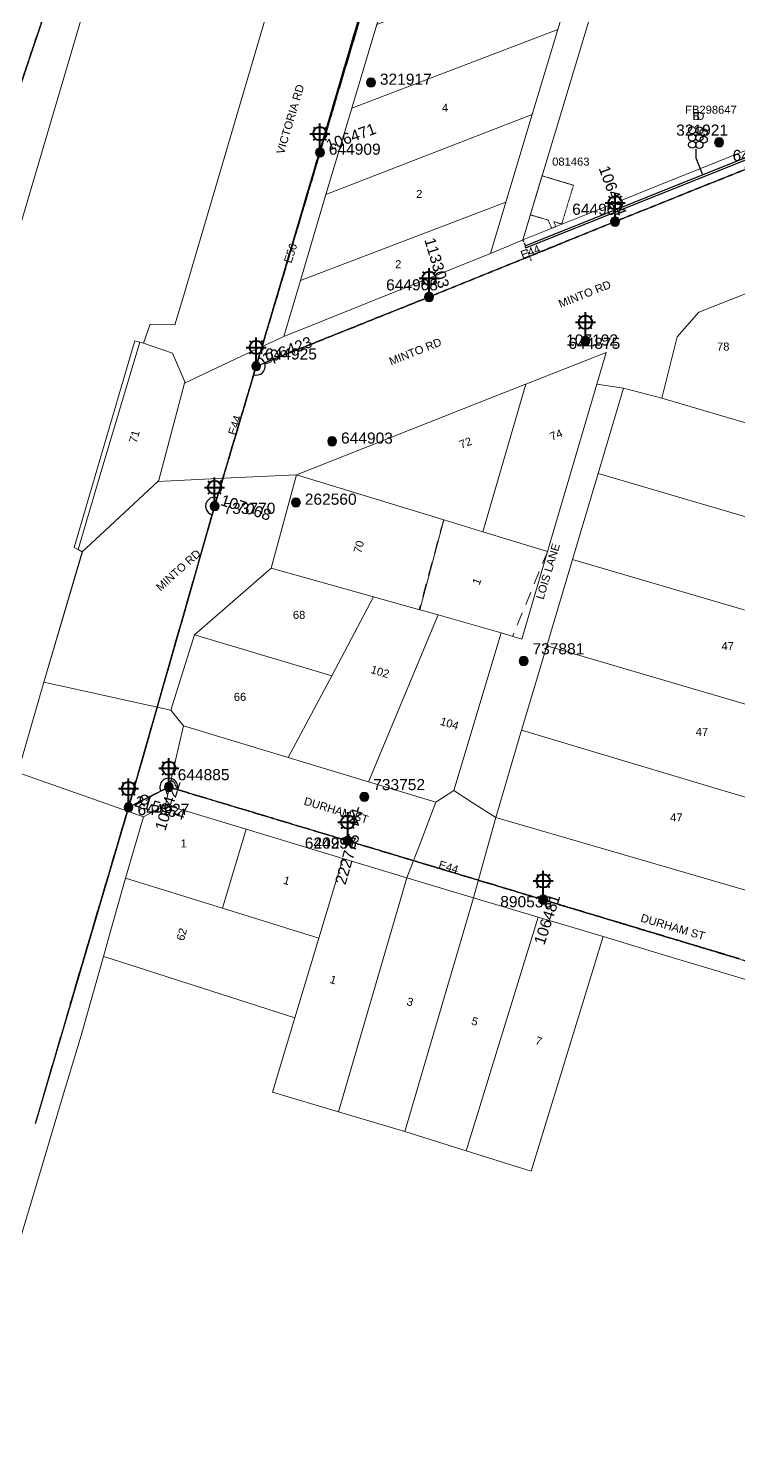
# Model space of a CAD drawing. Header units: metres. Extents: x 300457 to 302353, y 6232868 to 6234686.
# Drawn here: x 300999 to 301158.7, y 6233141.4 to 6233458.1 of the extents above; entities that cross this region are included whole.
import ezdxf
from ezdxf.enums import TextEntityAlignment as Align

# ---------------------------------------------------------------- set-up
doc = ezdxf.new("R2010")
doc.units = ezdxf.units.M
for name, pattern in [('Cable Exist OH', [1, 1, 0]), ('Dash', [5, 3, -2]), ('DASHED', [0.75, 0.5, -0.25]), ('HIDDEN', [0.375, 0.25, -0.125]), ('HIDDEN2', [0.1875, 0.125, -0.0625])]:
    doc.linetypes.add(name, pattern=pattern)
doc.layers.get('0').update_dxf_attribs({"color": 6})
for name, color, linetype, lineweight in [('Cadastre Buildings_SP_EXT', 9, 'Continuous', 5), ('Cadastre Developer_SP_EXT', 9, 'Continuous', 5), ('Cadastre Land Parcels_SP_EXT', 9, 'Continuous', 5), ('Cadastre Other Property_SP_EXT', 9, 'HIDDEN', 5), ('Cadastre Roads_SP_EXT', 9, 'Continuous', 5)]:
    doc.layers.add(name, color=color, linetype=linetype, lineweight=lineweight)
for name, color, linetype in [('Duct_SP_EXT', 7, 'Continuous'), ('Equip_SP_HV_EXT', 7, 'Continuous'), ('Equip_SP_LV_EXT', 7, 'Continuous'), ('Equip_SP_SL_EXT', 7, 'Continuous'), ('Mains_HV_EXT', 7, 'Continuous'), ('Mains_LV_EXT', 7, 'Continuous'), ('Mains_SL_EXT', 7, 'Continuous'), ('Mains_TR_EXT', 7, 'Continuous'), ('SupportsOH_SP_TR_HV_LV_SL_EXT', 7, 'Continuous')]:
    doc.layers.add(name, color=color, linetype=linetype)
doc.layers.add('UNKNOWN_FEATURES', color=1, linetype='DASHED', plot=False)
doc.styles.add('iecARIAL', font='arial.ttf', dxfattribs={"height": 2})
doc.styles.add('POLE_LABEL', font='arial.ttf')
doc.styles.get("Standard").update_dxf_attribs({"font": 'arial.ttf'})
doc.linetypes.add('Cable E OH', pattern='A,9.4,["E",Standard,S=1.7,R=0,X=0,Y=-1],0', length=9.4)

# ---------------------------------------------------------------- blocks, each defined once
blk = doc.blocks.new('DUCT_EXT')
blk.add_circle((0, 0.8), 0.8)
at = {"flags": 1}
blk.add_attdef('Z', (0, 0), '', height=0.2, dxfattribs=at)
at = {"flags": 9}
for tag, p in [('DUCT_CODE', (0, 0)), ('XSECT_TYPE', (0, -0.2)), ('STATE', (0, -0.6)), ('FB_REFERENCE', (0, -0.4)), ('NOTES', (0, -0.8))]:
    blk.add_attdef(tag, text='', height=0.2, dxfattribs=at).set_placement(p, align=Align.MIDDLE_LEFT)
blk = doc.blocks.new('LV_OH_LINKS_OPEN_EXT')
for p, q in [((-0.17, 4.97), (-0.17, 5.46)), ((0.17, 4.97), (0.17, 5.46)), ((-0.17, 3), (-0.17, 2.5)), ((0.17, 3), (0.17, 2.5))]:
    blk.add_line(p, q)
blk.add_lwpolyline([(0, 2.99, 1), (0, 4.98, 1)], format="xyb", close=True)
at = {"flags": 9}
for tag, p in [('ACTUAL_STATUS', (0, 0)), ('CONSTRUCTED_VOLTAGE', (0, -0.2)), ('OPERATING_VOLTAGE', (0, -0.6)), ('ORIENTATION', (0, -0.8)), ('OWNED_BY', (0, -1)), ('STATE', (0, -1.2)), ('SWITCH_TYPE', (0, -1.4)), ('NO_PHASES', (0, -0.4)), ('USAGE', (0, -1.6)), ('LEGEND', (0, -1.8)), ('NOTES', (0, -2))]:
    blk.add_attdef(tag, text='', height=0.2, dxfattribs=at).set_placement(p, align=Align.MIDDLE_LEFT)
at = {"flags": 1}
blk.add_attdef('Z', (0, 0), '', height=0.2, dxfattribs=at)
blk = doc.blocks.new('SL_LANTERN_EXT')
at = {"lineweight": 40}
for p, q in [((0, 1.97), (0, 6.47)), ((-2.25, 4.22), (2.25, 4.22)), ((-1.46, 5.68), (-1.06, 5.28)), ((1.46, 5.68), (1.06, 5.28)), ((-1.46, 2.76), (-1.06, 3.16)), ((0, 0), (0, 2.72)), ((1.46, 2.76), (1.06, 3.16))]:
    blk.add_line(p, q, dxfattribs=at)
blk.add_circle((0, 4.22), 1.5, dxfattribs=at)
at = {"style": 'iecARIAL', "flags": 8}
blk.add_attdef('ASSET_NUM', (1.5, 1.5), '', height=2.5, dxfattribs=at)
for tag, p, height, flags in [('OPERATING_VOLTAGE', (0.98, -1.65), 0.2, 9), ('ORIENTATION', (0.98, -1.85), 0.2, 9), ('OWNED_BY', (0.98, -2.05), 0.2, 9), ('STATE', (0.98, -2.25), 0.2, 9), ('CONSTRUCTED_VOLTAGE', (0.98, -0.65), 0.2, 9), ('CONTROL_TYPE', (0.98, -0.85), 0.2, 9), ('LANTERN_PURPOSE', (0.98, -1.05), 0.2, 9), ('LANTERN_TYPE', (0.98, -1.25), 0.2, 9), ('NO_PHASES', (0.98, -1.45), 0.2, 9), ('USAGE', (0.98, -2.45), 0.2, 9), ('CEXIST', (0.98, -2.65), 0.2, 9), ('CNEW', (0.98, -2.85), 0.2, 9), ('CNUMBER', (0.98, -3.05), 0.2, 9), ('CREMOVE', (0.98, -3.25), 0.2, 9), ('LNUMBER', (2.18, -3.25), 2.5, 8), ('CREPLACE', (0.98, -3.45), 0.2, 9), ('LKINGHEIGHT', (0.98, -3.65), 0.2, 9), ('LBRACKET', (0.98, -3.85), 0.2, 9), ('LBRACKETVOCAB', (0.98, -4.05), 0.2, 9), ('LCATEGORY', (0.98, -4.25), 0.2, 9), ('LCHARGE1', (0.98, -4.45), 0.2, 9), ('LCHARGE1PERCENT', (0.98, -4.65), 0.2, 9), ('LCHARGE2', (0.98, -4.85), 0.2, 9), ('LCHARGE2PERCENT', (0.98, -5.05), 0.2, 9), ('LCHARGE3', (0.98, -5.25), 0.2, 9), ('LCHARGE3PERCENT', (0.98, -5.45), 0.2, 9), ('LEXIST', (0.98, -5.65), 0.2, 9), ('LLAMP', (0.98, -5.85), 0.2, 9), ('LLAMPVOCAB', (0.98, -6.05), 0.2, 9), ('LMAST', (0.98, -6.25), 0.2, 9), ('LMASTVOCAB', (0.98, -6.45), 0.2, 9), ('STREETNAME', (0.98, -9.25), 0.2, 9), ('SUBURB', (0.98, -9.45), 0.2, 1), ('LNEW', (0.98, -6.65), 0.2, 9), ('LANTNUMBER', (0.98, -6.85), 0.2, 9), ('LOUTREACH', (0.98, -7.25), 0.2, 9), ('LOUTREACHVOCAB', (0.98, -7.45), 0.2, 9), ('LRATECODE', (0.98, -7.65), 0.2, 9), ('LREMOVE', (0.98, -7.85), 0.2, 9), ('LREPLACE', (0.98, -8.05), 0.2, 9), ('LTYPE', (0.98, -8.25), 0.2, 9), ('LTYPEVOCAB', (0.98, -8.45), 0.2, 9), ('LEGEND', (0.98, -8.65), 0.2, 9), ('LOCATION', (0.98, -8.85), 0.2, 9), ('NOTES', (0.98, -9.05), 0.2, 9)]:
    blk.add_attdef(tag, p, '', height=height, dxfattribs=dict(flags=flags))
blk = doc.blocks.new('POLE_EXT')
blk.add_hatch(color=256).paths.add_polyline_path([(-1, 0, 1), (1, 0, 1)])
blk.add_lwpolyline([(-1, 0, 1), (1, 0, 1)], format="xyb", close=True)
for tag, height, flags, p in [('pNumber', 2.5, 8, (-17.84, 2.07)), ('OWNED_BY', 0.2, 9, (1.35, -0.4)), ('SPECIAL_USE', 0.2, 9, (1.35, -0.8)), ('STATE', 0.2, 9, (1.35, -1)), ('cLV', 0.2, 9, (1.35, -1.4)), ('hDepth', 0.2, 9, (1.35, -1.6)), ('hDia', 0.2, 9, (1.35, -1.8)), ('cHV', 0.2, 9, (1.35, -2)), ('PARENT', 0.2, 9, (1.35, -0.6)), ('USAGE', 0.2, 9, (1.35, -1.2)), ('LBRACKET', 0.2, 9, (1.35, -2.2)), ('LExisting', 0.2, 9, (1.35, -2.4)), ('LANTNUMBER', 0.2, 9, (1.35, -2.6)), ('LOther', 0.2, 9, (1.35, -2.8)), ('LRemove', 0.2, 9, (1.35, -3)), ('LEGEND', 0.2, 9, (1.35, -3.2)), ('cLinedev', 0.2, 9, (1.35, -3.4)), ('pExisting', 0.2, 9, (1.35, -3.8)), ('pFooting', 0.2, 9, (1.35, -4.4)), ('pNew', 0.2, 9, (1.35, -4.6)), ('pRelocate', 0.2, 9, (1.35, -5)), ('pRemove', 0.2, 9, (1.35, -5.2)), ('pReplace', 0.2, 9, (1.35, -5.4)), ('pStay', 0.2, 9, (1.35, -5.6)), ('pType', 0.2, 9, (1.35, -5.8)), ('cspan', 0.2, 9, (1.35, -6)), ('STREETNAME', 0.2, 9, (1.35, -6.2)), ('SUBURB', 0.2, 9, (1.35, -6.4)), ('LOCATION', 0.2, 9, (1.35, -3.6)), ('PFNUMBER', 0.2, 9, (1.35, -4)), ('NEWPFNUMBER', 0.2, 9, (1.35, -4.2)), ('OPERATED_BY', 0.2, 9, (1.36, -7.01)), ('NOTES', 0.2, 9, (1.35, -6.6)), ('MAINTAINED_BY', 0.2, 9, (1.36, -6.81))]:
    blk.add_attdef(tag, text='', height=height, dxfattribs=dict(flags=flags)).set_placement(p, align=Align.MIDDLE_LEFT)
at = {"style": 'POLE_LABEL'}
for tag, height, flags, p in [('ASSET_NUM', 2.5, 8, (2, 2)), ('STRUCTURE_PLANT_NUMBER', 0.2, 9, (1.35, 0.03)), ('STREET_CODE', 0.2, 9, (1.35, -0.2))]:
    blk.add_attdef(tag, text='', height=height, dxfattribs=dict(at, flags=flags)).set_placement(p, align=Align.MIDDLE_LEFT)
at = {"flags": 1}
blk.add_attdef('Z', (1.35, -7.33), '', height=0.2, dxfattribs=at)
blk = doc.blocks.new('HV_DOF_CLOSED_EXT')
for p, q in [((0, 7.9), (0, 6.94)), ((0, 4.06), (0, 3.1))]:
    blk.add_line(p, q)
blk.add_lwpolyline([(-1.2, 4.06), (1.2, 4.06), (-1.2, 6.94), (1.2, 6.94)], close=True)
for tag, height, flags, p in [('ASSET_NUM', 2.5, 8, (2, 2)), ('STREET_CODE', 0.2, 9, (1.5, 0)), ('ACTUAL_STATUS', 0.2, 9, (1.5, -0.2)), ('CONSTRUCTED_VOLTAGE', 0.2, 9, (1.5, -0.4)), ('OPERATING_VOLTAGE', 0.2, 9, (1.5, -0.8)), ('ORIENTATION', 0.2, 9, (1.5, -1)), ('OWNED_BY', 0.2, 9, (1.5, -1.2)), ('OPERATED_BY', 0.2, 9, (1.5, -1.4)), ('STATE', 0.2, 9, (1.5, -1.8)), ('SWITCH_TYPE', 0.2, 9, (1.5, -2)), ('STREETNAME', 0.2, 9, (1.5, -2.8)), ('SUBURB', 0.2, 9, (1.5, -3)), ('NO_PHASES', 0.2, 9, (1.5, -0.6)), ('MAINTAINED_BY', 0.2, 9, (1.5, -1.6)), ('USAGE', 0.2, 9, (1.5, -2.2)), ('LEGEND', 0.2, 9, (1.5, -2.4)), ('LOCATION', 0.2, 9, (1.5, -2.6)), ('NOTES', 0.2, 9, (1.5, -3.2)), ('Z', 0.2, 1, (1.5, -3.6)), ('LABEL_ALIGNMENT', 0.2, 9, (1.5, -3.4))]:
    blk.add_attdef(tag, text='', height=height, dxfattribs=dict(flags=flags)).set_placement(p, align=Align.MIDDLE_LEFT)
blk = doc.blocks.new('End Shackle_EXT')
blk.add_wipeout([(0, 0.25), (1.81, 0.25), (1.82, -0.25), (0, -0.25)])
blk.add_line((1.81, -1), (1.81, 1))
at = {"flags": 1}
blk.add_attdef('Z', (0, 0), '', height=0.2, dxfattribs=at)
at = {"flags": 9}
for tag, p in [('CONNECTOR_TYPE', (0, 0)), ('CONSTRUCTED_VOLTAGE', (0, -0.2)), ('OPERATING_VOLTAGE', (0, -0.6)), ('ORIENTATION', (0, -0.8)), ('OWNED_BY', (0, -1)), ('STATE', (0, -1.2)), ('NO_PHASES', (0, -0.4)), ('USAGE', (0, -1.4)), ('NOTES', (0, -1.6))]:
    blk.add_attdef(tag, text='', height=0.2, dxfattribs=at).set_placement(p, align=Align.MIDDLE_LEFT)

msp = doc.modelspace()

# ---------------------------------------------------------------- linework, layer by layer
at = {"layer": 'Cadastre Buildings_SP_EXT', "linetype": 'Continuous'}
msp.add_lwpolyline([(301110.16, 6233410.54), (301130.05, 6233418.52), (301144.08, 6233424.15), (301159.67, 6233430.41), (301178.34, 6233437.88), (301159.6, 6233486.32), (301140.63, 6233478.74), (301129.32, 6233474.23), (301110.16, 6233410.54)], close=True, dxfattribs=at)
at = {"layer": 'Cadastre Developer_SP_EXT', "linetype": 'Dash'}
for points in [[(301092.4, 6233347.67), (301086.9, 6233327.45)], [(301115.76, 6233340.55), (301107.9, 6233321.45)]]:
    msp.add_lwpolyline(points, dxfattribs=at)
at = {"layer": 'Cadastre Land Parcels_SP_EXT', "linetype": 'Continuous'}
for points in [[(300800.73, 6233482.98), (300833.86, 6233478.63), (300868.33, 6233474.1), (300903.51, 6233469.5), (300938.78, 6233464.86), (300971.49, 6233460.57), (300988.15, 6233455.67), (300991.83, 6233448.81), (300978.94, 6233405.22), (300971.9, 6233400.67), (300992.44, 6233397.97), (300992.44, 6233397.97), (301012.77, 6233466.59), (301081.63, 6233698.99)], [(301081.63, 6233698.99), (301012.77, 6233466.59), (300992.44, 6233397.97), (300994.81, 6233397.66), (300988.1, 6233374.93), (300916.61, 6233133.07)], [(300940.71, 6233100.58), (300996.63, 6233290.76), (301002.54, 6233311.06), (301011.16, 6233340.41), (301010.2, 6233340.92), (301009.34, 6233341.37), (301014.97, 6233360.51), (301022.99, 6233387.81), (301024.05, 6233387.51), (301024.9, 6233387.3), (301026.42, 6233391.56), (301031.96, 6233391.4), (301033.74, 6233397.34), (301069.28, 6233518.01), (301076.98, 6233543.8), (301100.59, 6233623.39), (301107.81, 6233647.6)]]:
    msp.add_lwpolyline(points, dxfattribs=at)
for points in [[(301118.02, 6233457.86), (301123.74, 6233476.86), (301077.37, 6233458.95), (301071.75, 6233440.15), (301118.02, 6233457.86)], [(301065.92, 6233420.71), (301112.29, 6233438.72), (301118.02, 6233457.86), (301071.75, 6233440.15), (301065.92, 6233420.71)], [(301106.35, 6233419), (301112.29, 6233438.72), (301065.92, 6233420.71), (301060.18, 6233401.39), (301106.35, 6233419)], [(301102.89, 6233407.44), (301106.35, 6233419), (301060.18, 6233401.39), (301056.44, 6233388.82), (301102.89, 6233407.44)], [(301169.13, 6233401.91), (301149.77, 6233394.25), (301144.87, 6233388.75), (301141.45, 6233374.97), (301163.81, 6233368.32), (301169.13, 6233401.91)], [(301024.05, 6233387.51), (301022.99, 6233387.81), (301014.97, 6233360.51), (301009.34, 6233341.37), (301010.2, 6233340.91), (301014.97, 6233356.95), (301024.05, 6233387.51)], [(301024.91, 6233387.3), (301024.05, 6233387.51), (301014.97, 6233356.95), (301010.2, 6233340.91), (301011.15, 6233340.41), (301015.17, 6233344.16), (301028.1, 6233356.23), (301028.38, 6233356.52), (301034.13, 6233378.31), (301034.23, 6233378.64), (301031.46, 6233385.05), (301024.91, 6233387.3)], [(301126.81, 6233378.11), (301128.89, 6233385.22), (301110.87, 6233378.08), (301101.16, 6233344.91), (301115.75, 6233340.46), (301126.81, 6233378.11)], [(301101.16, 6233344.91), (301110.87, 6233378.08), (301110.59, 6233377.97), (301103.6, 6233375.2), (301059.3, 6233357.66), (301092.41, 6233347.55), (301101.16, 6233344.91)], [(301141.45, 6233374.97), (301132.8, 6233377.21), (301127.07, 6233357.97), (301199.82, 6233336.62), (301205.55, 6233355.95), (301175.97, 6233364.69), (301163.81, 6233368.32), (301141.45, 6233374.97)], [(301199.82, 6233336.62), (301127.07, 6233357.97), (301121.33, 6233338.68), (301194.07, 6233317.29), (301199.82, 6233336.62)], [(301092.41, 6233347.55), (301059.3, 6233357.66), (301053.62, 6233336.74), (301076.64, 6233330.26), (301087.04, 6233327.33), (301092.41, 6233347.55)], [(301115.75, 6233340.46), (301101.16, 6233344.91), (301092.41, 6233347.55), (301087.04, 6233327.33), (301091.11, 6233326.18), (301105.29, 6233322.13), (301109.93, 6233320.75), (301115.75, 6233340.46)], [(301076.64, 6233330.26), (301053.62, 6233336.74), (301036.4, 6233321.69), (301067.24, 6233312.51), (301076.64, 6233330.26)], [(301194.07, 6233317.29), (301121.33, 6233338.68), (301115.54, 6233319.26), (301188.25, 6233297.87), (301194.07, 6233317.29)], [(301087.04, 6233327.33), (301076.64, 6233330.26), (301067.24, 6233312.51), (301057.44, 6233294.1), (301075.45, 6233288.65), (301091.11, 6233326.18), (301087.04, 6233327.33)], [(301105.29, 6233322.13), (301091.11, 6233326.18), (301075.45, 6233288.65), (301090.64, 6233284.06), (301094.66, 6233286.69), (301105.29, 6233322.13)], [(301067.24, 6233312.51), (301036.4, 6233321.69), (301031.03, 6233304.78), (301033.9, 6233301.24), (301057.44, 6233294.1), (301067.24, 6233312.51)], [(301188.25, 6233297.87), (301115.54, 6233319.26), (301109.91, 6233300.31), (301182.43, 6233278.55), (301188.25, 6233297.87)], [(301182.43, 6233278.55), (301109.91, 6233300.31), (301104.07, 6233280.61), (301176.71, 6233259.53), (301182.43, 6233278.55)], [(301048, 6233277.99), (301029.84, 6233283.46), (301024.88, 6233280.78), (301020.83, 6233267.02), (301042.7, 6233260.24), (301048, 6233277.99)], [(301064.31, 6233253.51), (301069.68, 6233271.44), (301048, 6233277.99), (301042.7, 6233260.24), (301064.31, 6233253.51)], [(301084.12, 6233267.08), (301069.68, 6233271.44), (301064.31, 6233253.51), (301058.95, 6233235.62), (301053.94, 6233218.84), (301068.71, 6233214.45), (301084.12, 6233267.08)], [(301015.93, 6233249.39), (301017.61, 6233248.85), (301058.95, 6233235.62), (301064.31, 6233253.51), (301042.7, 6233260.24), (301020.83, 6233267.02), (301017.42, 6233254.77), (301015.93, 6233249.39)], [(301099.12, 6233262.58), (301084.12, 6233267.08), (301068.71, 6233214.45), (301083.68, 6233210.01), (301099.12, 6233262.58)], [(301113.59, 6233258.21), (301099.12, 6233262.58), (301083.68, 6233210.01), (301097.41, 6233205.72), (301113.59, 6233258.21)], [(301128.2, 6233253.85), (301113.59, 6233258.21), (301097.41, 6233205.72), (301112.07, 6233201.14), (301128.2, 6233253.85)]]:
    msp.add_lwpolyline(points, close=True, dxfattribs=at)
at = {"layer": 'Cadastre Other Property_SP_EXT', "linetype": 'HIDDEN2'}
msp.add_lwpolyline([(301111.85, 6233416.15), (301115.88, 6233414.98), (301116.65, 6233413.14), (301117.58, 6233413.51), (301117.13, 6233414.63), (301118.92, 6233414.1), (301121.55, 6233422.81), (301114.49, 6233424.94), (301111.85, 6233416.15)], close=True, dxfattribs=at)
at = {"layer": 'Cadastre Roads_SP_EXT', "linetype": 'Continuous'}
for points in [[(301129.32, 6233474.23), (301148.58, 6233538.13), (301144.37, 6233536.57), (301141.3, 6233535.43), (301135.29, 6233515.51), (301129.74, 6233496.98), (301123.74, 6233476.86), (301118.02, 6233457.86), (301112.29, 6233438.72), (301106.35, 6233419), (301102.89, 6233407.44), (301105.97, 6233408.75), (301110.16, 6233410.54), (301129.32, 6233474.23)], [(301094.74, 6233517.21), (301084.19, 6233517.54), (301069.28, 6233518.01), (301033.74, 6233397.34), (301031.96, 6233391.4), (301026.42, 6233391.56), (301024.91, 6233387.3), (301031.46, 6233385.05), (301034.23, 6233378.64), (301034.13, 6233378.31), (301046.95, 6233384.35), (301056.44, 6233388.82), (301060.18, 6233401.39), (301065.92, 6233420.71), (301071.75, 6233440.15), (301077.37, 6233458.95), (301083.28, 6233478.76), (301089.01, 6233498), (301094.74, 6233517.21)], [(301132.8, 6233377.21), (301130.3, 6233377.58), (301126.81, 6233378.11), (301115.75, 6233340.46), (301109.93, 6233320.75), (301105.29, 6233322.13), (301094.66, 6233286.69), (301098.77, 6233284.04), (301104.07, 6233280.61), (301109.91, 6233300.31), (301115.54, 6233319.26), (301121.33, 6233338.68), (301127.07, 6233357.97), (301132.8, 6233377.21)], [(301053.62, 6233336.74), (301059.3, 6233357.66), (301044.61, 6233356.99), (301028.1, 6233356.23), (301015.17, 6233344.16), (301011.15, 6233340.41), (301002.54, 6233311.06), (301016.17, 6233308.06), (301017.82, 6233307.7), (301031.03, 6233304.78), (301036.4, 6233321.69), (301053.62, 6233336.74)], [(301057.44, 6233294.1), (301033.9, 6233301.24), (301031.98, 6233292.84), (301029.84, 6233283.46), (301048, 6233277.99), (301069.68, 6233271.44), (301084.12, 6233267.08), (301087.08, 6233274.79), (301090.64, 6233284.06), (301075.45, 6233288.65), (301057.44, 6233294.1)], [(301024.88, 6233280.78), (301016.67, 6233283.68), (301011.09, 6233285.65), (300996.63, 6233290.76), (300940.71, 6233100.58), (300957.79, 6233096.35), (300970.08, 6233093.31), (300970.4, 6233094.43), (300975.16, 6233110.78), (300980.6, 6233129.31), (300984.81, 6233143.7), (300989.17, 6233158.55), (300993.63, 6233173.64), (300997.78, 6233187.81), (301002.14, 6233202.41), (301006.5, 6233217.03), (301010.86, 6233231.63), (301015.93, 6233249.39), (301017.42, 6233254.77), (301020.83, 6233267.02), (301024.88, 6233280.78)], [(301176.71, 6233259.53), (301104.07, 6233280.61), (301101.64, 6233271.76), (301099.12, 6233262.58), (301113.59, 6233258.21), (301128.2, 6233253.85), (301143.01, 6233249.38), (301157.5, 6233245.04), (301168.6, 6233241.66), (301172.49, 6233250.24), (301176.71, 6233259.53)]]:
    msp.add_lwpolyline(points, close=True, dxfattribs=at)
at = {"layer": 'Duct_SP_EXT'}
for p, q in [((301110.7, 6233409.18), (301178.63, 6233436.45)), ((301110.88, 6233408.73), (301178.81, 6233436)), ((301110.7, 6233409.18), (301110.79, 6233408.96)), ((301110.88, 6233408.73), (301110.79, 6233408.96))]:
    msp.add_line(p, q, dxfattribs=at)
msp.add_lwpolyline([(301149.03, 6233430.99), (301149.03, 6233428.94), (301150.45, 6233425.39)], dxfattribs=at)
at = {"layer": 'Mains_HV_EXT', "linetype": 'Cable E OH'}
for points in [[(301005.65, 6233470.45), (300969.31, 6233362.34)], [(301050.23, 6233382.12), (301040.89, 6233350.64)], [(301040.89, 6233350.64), (301021.54, 6233282.91)], [(301021.54, 6233282.91), (301000.53, 6233211.76)]]:
    msp.add_lwpolyline(points, dxfattribs=at)
at = {"layer": 'Mains_HV_EXT', "linetype": 'Cable Exist OH'}
msp.add_lwpolyline([(301070.82, 6233275.39), (301188.53, 6233239.9)], dxfattribs=at)
at = {"layer": 'Mains_LV_EXT', "linetype": 'Cable Exist OH'}
for points in [[(301064.56, 6233430.19), (301073.54, 6233460.23)], [(301130.91, 6233414.64), (301161.16, 6233426.78)], [(301040.89, 6233350.64), (301050.23, 6233382.12)], [(301021.56, 6233282.96), (301040.89, 6233350.64)], [(301030.6, 6233287.49), (301021.54, 6233282.91)], [(301070.82, 6233275.39), (301030.6, 6233287.49)], [(301008.46, 6233238.63), (301021.54, 6233282.91), (301021.56, 6233282.96)], [(301114.76, 6233262.15), (301070.82, 6233275.39)], [(301158.64, 6233248.93), (301114.76, 6233262.15)]]:
    msp.add_lwpolyline(points, dxfattribs=at)
at = {"layer": 'Mains_LV_EXT', "linetype": 'Continuous'}
for points in [[(301049.66, 6233380.2, 1.027911), (301050.81, 6233384.04)], [(301041.46, 6233352.55, 1.025097), (301040.34, 6233348.71)], [(301032.51, 6233286.92, 1.477822), (301028.81, 6233286.59)]]:
    msp.add_lwpolyline(points, format="xyb", dxfattribs=at)
at = {"layer": 'Mains_SL_EXT', "linetype": 'Cable Exist OH'}
for points in [[(301064.56, 6233430.19), (301073.54, 6233460.19), (301082.63, 6233490.89)], [(301161.16, 6233426.78), (301130.91, 6233414.64)], [(301130.91, 6233414.64), (301089.1, 6233397.69)], [(301050.23, 6233382.12), (301040.89, 6233350.64)], [(301040.89, 6233350.64), (301021.54, 6233282.91)], [(301021.54, 6233282.91), (301030.6, 6233287.49)], [(301030.6, 6233287.49), (301070.82, 6233275.39)], [(301008.46, 6233238.63), (301021.54, 6233282.91)], [(301070.82, 6233275.39), (301114.76, 6233262.15)], [(301114.76, 6233262.15), (301158.64, 6233248.93)]]:
    msp.add_lwpolyline(points, dxfattribs=at)
at = {"layer": 'Mains_TR_EXT', "linetype": 'Cable Exist OH'}
for points in [[(301005.65, 6233470.45), (300969.31, 6233362.34)], [(301050.23, 6233382.12), (301040.89, 6233350.64)], [(301040.89, 6233350.64), (301021.54, 6233282.91)], [(301021.54, 6233282.91), (301002.44, 6233218.26)]]:
    msp.add_lwpolyline(points, dxfattribs=at)
at = {"layer": 'UNKNOWN_FEATURES'}
msp.add_lwpolyline([(301110.16, 6233410.54), (301112.02, 6233405.89)], dxfattribs=at)

# ---------------------------------------------------------------- block references
at = {"layer": 'Duct_SP_EXT'}
for p in [(301148.22, 6233432.74), (301148.23, 6233434.39), (301149.86, 6233434.33), (301149.86, 6233432.7), (301150.8, 6233433.92), (301150.84, 6233432.25), (301148.24, 6233431.13), (301149.86, 6233431.1)]:
    msp.add_blockref('DUCT_EXT', p, dxfattribs=at)
at = {"layer": 'Equip_SP_HV_EXT'}
ref = msp.add_blockref('HV_DOF_CLOSED_EXT', (301070.82, 6233275.39), dxfattribs=dict(at, rotation=342.1251082608494))
ref.add_attrib('ASSET_NUM', '20297', dxfattribs={"layer": '0', "height": 2.5}).set_placement((301072.82, 6233276.14), align=Align.TOP_RIGHT)
at = {"layer": 'Equip_SP_LV_EXT', "rotation": 295.7043314418273}
msp.add_blockref('LV_OH_LINKS_OPEN_EXT', (301021.54, 6233282.91), dxfattribs=at)
at = {"layer": 'Equip_SP_SL_EXT'}
ref = msp.add_blockref('SL_LANTERN_EXT', (301064.56, 6233430.19), dxfattribs=at)
ref.add_attrib('ASSET_NUM', '106471', dxfattribs={"layer": '0', "height": 2.5, "rotation": 20.1191, "style": 'iecARIAL'}).set_placement((301066.06, 6233431.69), align=Align.MIDDLE_LEFT)
ref = msp.add_blockref('SL_LANTERN_EXT', (301130.91, 6233414.64), dxfattribs=at)
ref.add_attrib('ASSET_NUM', '106424', dxfattribs={"layer": '0', "height": 2.5, "rotation": 290.3563, "style": 'iecARIAL'}).set_placement((301132.41, 6233416.14), align=Align.MIDDLE_RIGHT)
ref = msp.add_blockref('SL_LANTERN_EXT', (301089.1, 6233397.69), dxfattribs=at)
ref.add_attrib('ASSET_NUM', '113303', dxfattribs={"layer": '0', "height": 2.5, "rotation": 286.5981, "style": 'iecARIAL'}).set_placement((301090.61, 6233399.2), align=Align.BOTTOM_RIGHT)
ref = msp.add_blockref('SL_LANTERN_EXT', (301124.24, 6233387.77), dxfattribs=at)
ref.add_attrib('ASSET_NUM', '107192', dxfattribs={"layer": '0', "height": 2.5, "rotation": 0.0489, "style": 'iecARIAL'}).set_placement((301125.74, 6233389.27), align=Align.TOP_CENTER)
ref = msp.add_blockref('SL_LANTERN_EXT', (301050.23, 6233382.12), dxfattribs=at)
ref.add_attrib('ASSET_NUM', '106423', dxfattribs={"layer": '0', "height": 2.5, "rotation": 20.7251, "style": 'iecARIAL'}).set_placement((301051.73, 6233383.62), align=Align.MIDDLE_LEFT)
ref = msp.add_blockref('SL_LANTERN_EXT', (301040.89, 6233350.64), dxfattribs=at)
ref.add_attrib('ASSET_NUM', '107068', dxfattribs={"layer": '0', "height": 2.5, "rotation": 341.9263, "style": 'iecARIAL'}).set_placement((301042.39, 6233352.14), align=Align.MIDDLE_LEFT)
ref = msp.add_blockref('SL_LANTERN_EXT', (301030.6, 6233287.49), dxfattribs=at)
ref.add_attrib('ASSET_NUM', '106422', dxfattribs={"layer": '0', "height": 2.5, "rotation": 72.515, "style": 'iecARIAL'}).set_placement((301032.1, 6233288.99), align=Align.MIDDLE_RIGHT)
ref = msp.add_blockref('SL_LANTERN_EXT', (301021.54, 6233282.91), dxfattribs=at)
ref.add_attrib('ASSET_NUM', '215854', dxfattribs={"layer": '0', "height": 2.5, "rotation": 344.1717, "style": 'iecARIAL'}).set_placement((301023.04, 6233284.41), align=Align.MIDDLE_LEFT)
ref = msp.add_blockref('SL_LANTERN_EXT', (301070.82, 6233275.39), dxfattribs=at)
ref.add_attrib('ASSET_NUM', '222775', dxfattribs={"layer": '0', "height": 2.5, "rotation": 73.9456, "style": 'iecARIAL'}).set_placement((301072.32, 6233276.89), align=Align.MIDDLE_RIGHT)
ref = msp.add_blockref('SL_LANTERN_EXT', (301114.76, 6233262.15), dxfattribs=at)
ref.add_attrib('ASSET_NUM', '106481', dxfattribs={"layer": '0', "height": 2.5, "rotation": 71.7455, "style": 'iecARIAL'}).set_placement((301116.26, 6233263.65), align=Align.TOP_RIGHT)
at = {"layer": 'SupportsOH_SP_TR_HV_LV_SL_EXT'}
ref = msp.add_blockref('POLE_EXT', (301076.04, 6233445.91), dxfattribs=at)
ref.add_attrib('ASSET_NUM', '321917', dxfattribs={"layer": '0', "height": 2.5, "style": 'POLE_LABEL'}).set_placement((301078.04, 6233446.66), align=Align.MIDDLE_LEFT)
ref = msp.add_blockref('POLE_EXT', (301154.29, 6233432.46), dxfattribs=at)
ref.add_attrib('ASSET_NUM', '321921', dxfattribs={"layer": '0', "height": 2.5, "style": 'POLE_LABEL'}).set_placement((301156.29, 6233433.21), align=Align.BOTTOM_RIGHT)
ref = msp.add_blockref('POLE_EXT', (301064.56, 6233430.19), dxfattribs=at)
ref.add_attrib('ASSET_NUM', '644909', dxfattribs={"layer": '0', "height": 2.5, "rotation": 359.8902, "style": 'POLE_LABEL'}).set_placement((301066.56, 6233430.94), align=Align.MIDDLE_LEFT)
ref = msp.add_blockref('POLE_EXT', (301161.16, 6233426.78), dxfattribs=at)
ref.add_attrib('ASSET_NUM', '644906', dxfattribs={"layer": '0', "height": 2.5, "rotation": 0.1996, "style": 'POLE_LABEL'}).set_placement((301163.16, 6233427.53), align=Align.BOTTOM_CENTER)
ref = msp.add_blockref('POLE_EXT', (301130.91, 6233414.64), dxfattribs=at)
ref.add_attrib('ASSET_NUM', '644907', dxfattribs={"layer": '0', "height": 2.5, "rotation": 359.8067, "style": 'POLE_LABEL'}).set_placement((301132.91, 6233415.39), align=Align.BOTTOM_RIGHT)
ref = msp.add_blockref('POLE_EXT', (301089.1, 6233397.69), dxfattribs=at)
ref.add_attrib('ASSET_NUM', '644908', dxfattribs={"layer": '0', "height": 2.5, "rotation": 0.1594, "style": 'POLE_LABEL'}).set_placement((301091.1, 6233398.44), align=Align.BOTTOM_RIGHT)
ref = msp.add_blockref('POLE_EXT', (301124.24, 6233387.77), dxfattribs=at)
ref.add_attrib('ASSET_NUM', '644875', dxfattribs={"layer": '0', "height": 2.5, "rotation": 0.1311, "style": 'POLE_LABEL'}).set_placement((301126.24, 6233388.52), align=Align.TOP_CENTER)
ref = msp.add_blockref('POLE_EXT', (301067.31, 6233365.23), dxfattribs=at)
ref.add_attrib('ASSET_NUM', '644903', dxfattribs={"layer": '0', "height": 2.5, "rotation": 359.8687, "style": 'POLE_LABEL'}).set_placement((301069.31, 6233365.98), align=Align.MIDDLE_LEFT)
ref = msp.add_blockref('POLE_EXT', (301040.89, 6233350.64), dxfattribs=at)
ref.add_attrib('ASSET_NUM', '733770', dxfattribs={"layer": '0', "height": 2.5, "rotation": 0.1828, "style": 'POLE_LABEL'}).set_placement((301042.89, 6233351.39), align=Align.TOP_LEFT)
ref = msp.add_blockref('POLE_EXT', (301059.16, 6233351.47), dxfattribs=at)
ref.add_attrib('ASSET_NUM', '262560', dxfattribs={"layer": '0', "height": 2.5, "style": 'POLE_LABEL'}).set_placement((301061.16, 6233352.22), align=Align.MIDDLE_LEFT)
ref = msp.add_blockref('POLE_EXT', (301110.34, 6233315.82), dxfattribs=at)
ref.add_attrib('ASSET_NUM', '737881', dxfattribs={"layer": '0', "height": 2.5, "style": 'POLE_LABEL'}).set_placement((301112.34, 6233316.57), align=Align.BOTTOM_LEFT)
ref = msp.add_blockref('POLE_EXT', (301030.6, 6233287.49), dxfattribs=dict(at, rotation=0.3066233660767497))
ref.add_attrib('ASSET_NUM', '644885', dxfattribs={"layer": '0', "height": 2.5, "rotation": 0.2338, "style": 'POLE_LABEL'}).set_placement((301032.6, 6233288.24), align=Align.BOTTOM_LEFT)
ref = msp.add_blockref('POLE_EXT', (301074.54, 6233285.29), dxfattribs=at)
ref.add_attrib('ASSET_NUM', '733752', dxfattribs={"layer": '0', "height": 2.5, "style": 'POLE_LABEL'}).set_placement((301076.54, 6233286.04), align=Align.BOTTOM_LEFT)
ref = msp.add_blockref('POLE_EXT', (301021.54, 6233282.91), dxfattribs=dict(at, rotation=0.0403162207272203))
ref.add_attrib('ASSET_NUM', '644927', dxfattribs={"layer": '0', "height": 2.5, "rotation": 0.3871, "style": 'POLE_LABEL'}).set_placement((301023.55, 6233283.66), align=Align.TOP_LEFT)
ref = msp.add_blockref('POLE_EXT', (301070.82, 6233275.39), dxfattribs=at)
ref.add_attrib('ASSET_NUM', '644936', dxfattribs={"layer": '0', "height": 2.5, "style": 'POLE_LABEL'}).set_placement((301072.82, 6233276.14), align=Align.TOP_RIGHT)
ref = msp.add_blockref('POLE_EXT', (301114.76, 6233262.15), dxfattribs=at)
ref.add_attrib('ASSET_NUM', '890536', dxfattribs={"layer": '0', "height": 2.5, "rotation": 359.5573, "style": 'POLE_LABEL'}).set_placement((301116.76, 6233262.9), align=Align.TOP_RIGHT)

# ---------------------------------------------------------------- texts
at = {"layer": 'Cadastre Land Parcels_SP_EXT'}
for s, p in [('4', (301091.99, 6233439.36)), ('2', (301086.19, 6233419.95)), ('2', (301081.47, 6233404.16)), ('78', (301153.81, 6233385.64)), ('68', (301058.48, 6233325.3)), ('47', (301154.8, 6233318.28)), ('66', (301045.21, 6233306.87)), ('47', (301149.03, 6233299)), ('47', (301143.28, 6233279.75)), ('1', (301033.25, 6233273.9))]:
    msp.add_text(s, height=1.8, dxfattribs=at).set_placement(p)
for s, rotation, p in [('71', 74.4841, (301023.34, 6233364.73)), ('74', 21.6078, (301116.7, 6233365.36)), ('72', 21.608, (301096.32, 6233363.56)), ('70', 74.7939, (301073.8, 6233339.91)), ('1', 67.643, (301100.38, 6233332.76)), ('102', 343.155, (301075.82, 6233313.17)), ('104', 343.146, (301091.43, 6233301.54)), ('1', 343.2393, (301056.17, 6233265.8)), ('62', 73.6626, (301033.96, 6233252.77)), ('1', 343.149, (301066.62, 6233243.49)), ('3', 343.27, (301083.91, 6233238.53)), ('5', 343.2893, (301098.45, 6233234.13)), ('7', 343.23, (301112.81, 6233229.73))]:
    msp.add_text(s, height=1.8, rotation=rotation, dxfattribs=at).set_placement(p)
at = {"layer": 'Cadastre Other Property_SP_EXT'}
msp.add_text('081463', height=1.8, dxfattribs=at).set_placement((301116.77, 6233427.23))
at = {"layer": 'Cadastre Roads_SP_EXT'}
for s, rotation, p in [('VICTORIA RD', 73.4234, (301056.44, 6233429.64)), ('MINTO RD', 21.7043, (301118.63, 6233395.21)), ('MINTO RD', 21.725, (301080.56, 6233382.28)), ('LOIS LANE', 73.1498, (301114.79, 6233329.52)), ('MINTO RD', 42.0209, (301028.72, 6233331.41)), ('DURHAM ST', 343.1783, (301060.81, 6233283.56)), ('DURHAM ST', 343.5342, (301136.49, 6233257.29))]:
    msp.add_text(s, height=1.8, rotation=rotation, dxfattribs=at).set_placement(p)
at = {"layer": 'Duct_SP_EXT'}
for s, p in [('FB298647', (301146.65, 6233438.9)), ('B', (301148.32, 6233437.47)), ('D', (301149.17, 6233437.47))]:
    msp.add_text(s, height=1.8, dxfattribs=at).set_placement(p)
at = {"layer": 'Mains_LV_EXT'}
for s, rotation, p in [('E56', 72.2729, (301058.14, 6233405.13)), ('E44', 20.9577, (301110.1, 6233406.21)), ('E44', 72.3736, (301045.59, 6233366.46)), ('E44', 343.2356, (301091.08, 6233269.29))]:
    msp.add_text(s, height=1.8, rotation=rotation, dxfattribs=at).set_placement(p)

# ---------------------------------------------------------------- next in the draw order: block references
at = {"layer": 'Mains_SL_EXT', "rotation": 20.84908836997022}
msp.add_blockref('End Shackle_EXT', (301052.42, 6233383), dxfattribs=at)

# ---------------------------------------------------------------- next in the draw order: linework, layer by layer
at = {"layer": 'Mains_HV_EXT', "linetype": 'Cable Exist OH'}
msp.add_lwpolyline([(301082.68, 6233490.84), (301050.23, 6233382.12), (301040.89, 6233350.64), (301021.54, 6233282.91), (301030.6, 6233287.49), (301070.82, 6233275.39)], dxfattribs=at)
at = {"layer": 'Mains_HV_EXT', "linetype": 'Cable E OH'}
msp.add_lwpolyline([(301073.52, 6233461.19), (301050.23, 6233382.12)], dxfattribs=at)
at = {"layer": 'Mains_LV_EXT', "linetype": 'Cable Exist OH'}
for points in [[(301050.23, 6233382.12), (301064.56, 6233430.19)], [(301050.23, 6233382.12), (301089.1, 6233397.69), (301130.91, 6233414.64)]]:
    msp.add_lwpolyline(points, dxfattribs=at)
at = {"layer": 'Mains_SL_EXT', "linetype": 'Cable Exist OH'}
for points in [[(301050.23, 6233382.12), (301064.56, 6233430.19)], [(301089.1, 6233397.69), (301052.42, 6233383)]]:
    msp.add_lwpolyline(points, dxfattribs=at)
at = {"layer": 'Mains_TR_EXT', "linetype": 'Cable Exist OH'}
msp.add_lwpolyline([(301073.52, 6233461.19), (301050.23, 6233382.12)], dxfattribs=at)

# ---------------------------------------------------------------- next in the draw order: block references
at = {"layer": 'SupportsOH_SP_TR_HV_LV_SL_EXT'}
ref = msp.add_blockref('POLE_EXT', (301050.23, 6233382.12), dxfattribs=at)
ref.add_attrib('ASSET_NUM', '644925', dxfattribs={"layer": '0', "height": 2.5, "rotation": 0.0456, "style": 'POLE_LABEL'}).set_placement((301052.23, 6233382.87), align=Align.BOTTOM_LEFT)

doc.saveas('drawing.dxf')
